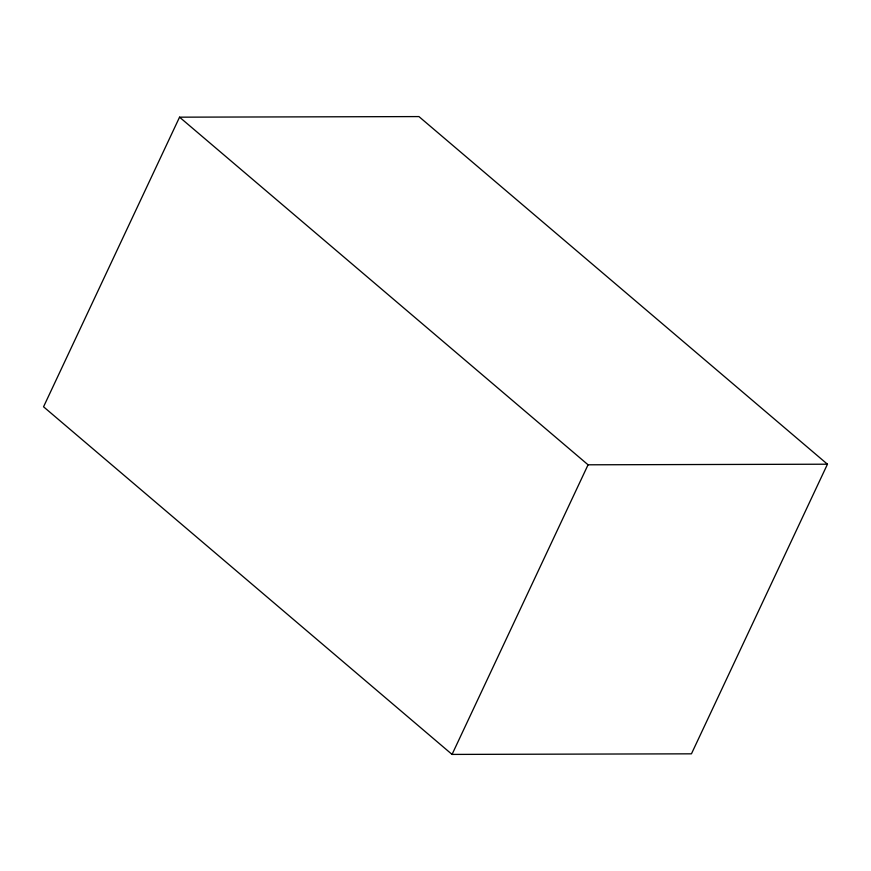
<?xml version="1.0" encoding="UTF-8"?>
<svg xmlns="http://www.w3.org/2000/svg" width="871" height="871" viewBox="0 0 871 871"><rect width="100%" height="100%" fill="white"/><g stroke="black" fill="none" stroke-linecap="round" stroke-linejoin="round"><path stroke-width="1.31" d="M179.557 117.171L43.55 406.79L452.06 754.417L691.443 753.829L827.45 464.21L418.94 116.583L179.557 117.171L588.067 464.798L827.45 464.21M452.06 754.417L588.067 464.798"/></g></svg>
